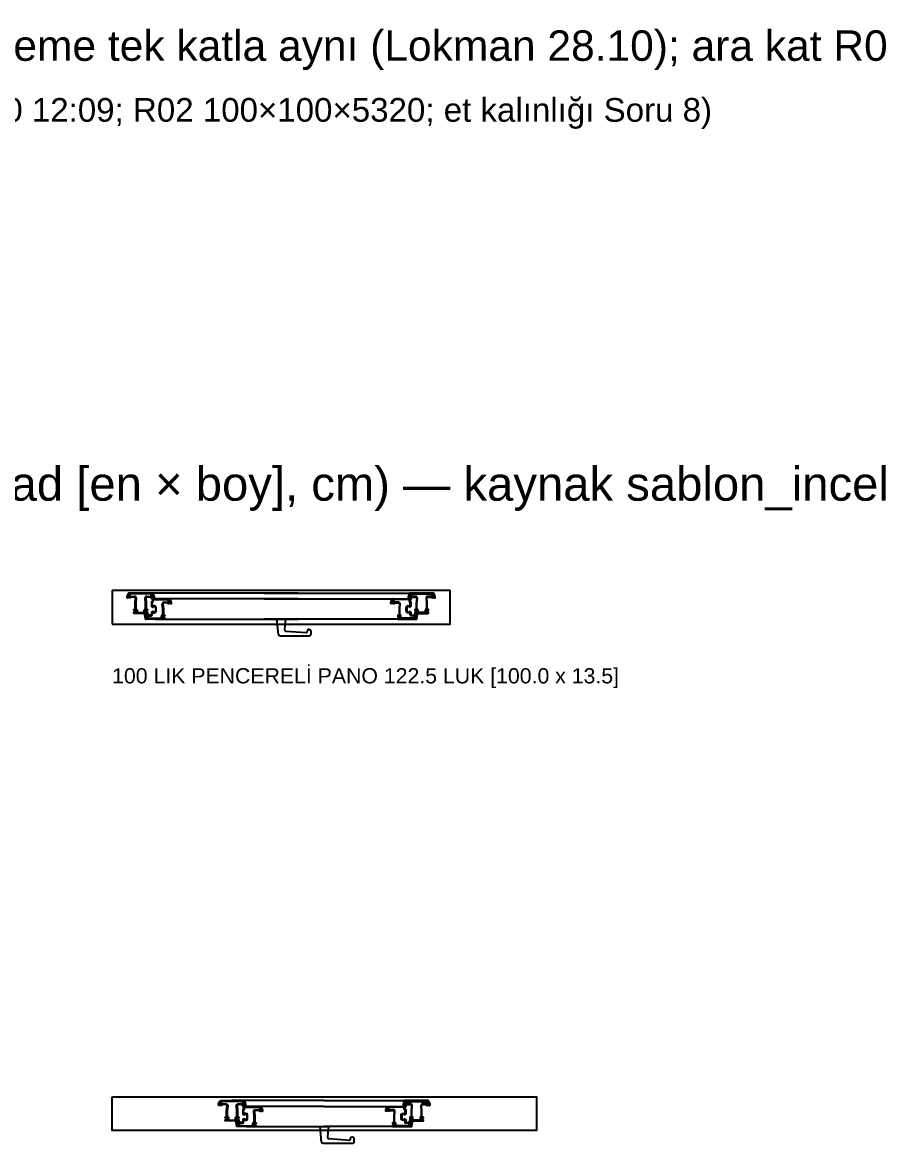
# Model space of a CAD drawing. Header units: centimetres. Extents: x -71 to 5571, y -2315 to 960.
# Drawn here: x 253.5 to 506.9, y -1250 to -918.6 of the extents above; entities that cross this region are included whole.
import ezdxf

# ---------------------------------------------------------------- set-up
doc = ezdxf.new("R2010")
doc.units = ezdxf.units.CM
for name, color, linetype in [('1', 1, 'Continuous'), ('CIFT_KAT_NOT', 1, 'Continuous'), ('KOSE_SUREKLI_100', 6, 'Continuous'), ('SABLON_KARTI', 9, 'Continuous')]:
    doc.layers.add(name, color=color, linetype=linetype)
doc.layers.add('PANO', color=7, linetype='Continuous', lineweight=50)
doc.styles.add('ARIAL_TR', font='arial.ttf')

# ---------------------------------------------------------------- blocks, each defined once
blk = doc.blocks.new('100 LIK PENCERELİ PANO 122.5 LUK')
blk.add_lwpolyline([(0, 3.5), (100, 3.5), (100, 13.5), (0, 13.5)], close=True)
at = {"layer": '1'}
for p, q in [((4.45, 11.61), (4.81, 12.57)), ((4.45, 11.35), (4.45, 11.59)), ((4.83, 11.3), (4.5, 11.3)), ((4.78, 11.77), (4.71, 11.6)), ((4.71, 11.6), (4.71, 11.5)), ((4.71, 11.5), (4.9, 11.5)), ((5.2, 11.8), (4.82, 11.8)), ((4.95, 11.4), (4.86, 11.31)), ((5.02, 12.42), (4.91, 12.12)), ((4.95, 11.45), (4.95, 11.4)), ((4.96, 12.05), (5.3, 12.05)), ((55, 12.7), (5, 12.7)), ((5, 12.7), (11.9, 12.7)), ((11.83, 12.45), (5.07, 12.45)), ((5.15, 11.4), (5.15, 11.45)), ((5.23, 11.31), (5.15, 11.4)), ((5.2, 11.5), (5.25, 11.5)), ((5.25, 11.5), (5.25, 11.75)), ((5.45, 11.3), (5.27, 11.3)), ((5.5, 11.85), (5.5, 11.35)), ((5.5, 11.5), (5.5, 11.7)), ((5.5, 11.7), (6.66, 11.7)), ((6.66, 11.5), (5.5, 11.5)), ((6.85, 9.7), (6.96, 11.18)), ((7.16, 11.16), (7.05, 9.7)), ((9.85, 9.7), (9.74, 11.16)), ((9.94, 11.18), (10.05, 9.7)), ((10.24, 11.7), (11.4, 11.7)), ((11.4, 11.5), (10.24, 11.5)), ((11.4, 11.35), (11.4, 11.85)), ((11.4, 11.7), (11.4, 11.5)), ((11.63, 11.3), (11.45, 11.3)), ((11.6, 12.05), (11.94, 12.05)), ((11.65, 11.75), (11.65, 11.5)), ((11.65, 11.5), (11.7, 11.5)), ((11.65, 10.1), (11.65, 8.75)), ((11.75, 11.4), (11.66, 11.31)), ((12.07, 11.8), (11.7, 11.8)), ((17, 11), (11.7, 11)), ((11.7, 11), (11.7, 10.75)), ((11.9, 10.75), (11.7, 10.75)), ((11.7, 10.75), (11.9, 10.75)), ((11.85, 10.15), (11.7, 10.15)), ((11.85, 8.9), (11.85, 9.95)), ((11.99, 12.12), (11.87, 12.42)), ((11.9, 10.75), (11.9, 10.2)), ((11.95, 11.4), (11.95, 11.45)), ((12.03, 11.31), (11.95, 11.4)), ((12, 11.5), (12.18, 11.5)), ((12.4, 11.3), (12.07, 11.3)), ((12.08, 12.57), (12.45, 11.6)), ((12.1, 10.2), (12.1, 10.75)), ((12.1, 10.75), (16.93, 10.75)), ((12.18, 11.6), (12.12, 11.77)), ((12.18, 11.5), (12.18, 11.6)), ((12.45, 11.6), (12.45, 11.35)), ((55, 11), (14.35, 11)), ((15.34, 10), (16.5, 10)), ((16.5, 10.15), (16.5, 9.65)), ((16.5, 10), (16.5, 9.8)), ((17.04, 10.35), (16.7, 10.35)), ((16.75, 9.8), (16.75, 10.05)), ((16.8, 10.1), (17.17, 10.1)), ((16.97, 10.72), (17.09, 10.42)), ((17.55, 9.9), (17.18, 10.87)), ((17.22, 10.07), (17.28, 9.9)), ((45, 12.7), (95, 12.7)), ((45, 11), (85.65, 11)), ((82.45, 9.9), (82.81, 10.87)), ((82.78, 10.07), (82.72, 9.9)), ((83.2, 10.1), (82.83, 10.1)), ((83.02, 10.72), (82.91, 10.42)), ((82.96, 10.35), (83.3, 10.35)), ((83, 11), (88.3, 11)), ((87.9, 10.75), (83.07, 10.75)), ((83.25, 9.8), (83.25, 10.05)), ((83.5, 10.15), (83.5, 9.65)), ((84.66, 10), (83.5, 10)), ((83.5, 10), (83.5, 9.8)), ((87.91, 12.57), (87.55, 11.6)), ((87.55, 11.6), (87.55, 11.35)), ((87.6, 11.3), (87.93, 11.3)), ((87.82, 11.6), (87.88, 11.77)), ((87.82, 11.5), (87.82, 11.6)), ((88, 11.5), (87.82, 11.5)), ((87.9, 10.2), (87.9, 10.75)), ((87.93, 11.8), (88.3, 11.8)), ((87.96, 11.31), (88.05, 11.4)), ((88.01, 12.12), (88.12, 12.42)), ((88.05, 11.4), (88.05, 11.45)), ((88.4, 12.05), (88.06, 12.05)), ((95, 12.7), (88.1, 12.7)), ((88.1, 10.75), (88.3, 10.75)), ((88.3, 10.75), (88.1, 10.75)), ((88.1, 10.75), (88.1, 10.2)), ((88.15, 10.15), (88.3, 10.15)), ((88.15, 8.9), (88.15, 9.95)), ((88.17, 12.45), (94.93, 12.45)), ((88.25, 11.4), (88.34, 11.31)), ((88.35, 11.5), (88.3, 11.5)), ((88.3, 11), (88.3, 10.75)), ((88.35, 11.75), (88.35, 11.5)), ((88.35, 10.1), (88.35, 8.75)), ((88.37, 11.3), (88.55, 11.3)), ((88.6, 11.35), (88.6, 11.85)), ((89.76, 11.7), (88.6, 11.7)), ((88.6, 11.7), (88.6, 11.5)), ((88.6, 11.5), (89.76, 11.5)), ((90.06, 11.18), (89.95, 9.7)), ((90.15, 9.7), (90.26, 11.16)), ((92.84, 11.16), (92.95, 9.7)), ((93.15, 9.7), (93.04, 11.18)), ((94.5, 11.7), (93.34, 11.7)), ((93.34, 11.5), (94.5, 11.5)), ((94.5, 11.85), (94.5, 11.35)), ((94.5, 11.5), (94.5, 11.7)), ((94.55, 11.3), (94.73, 11.3)), ((95.04, 12.05), (94.7, 12.05)), ((94.75, 11.5), (94.75, 11.75)), ((94.8, 11.5), (94.75, 11.5)), ((94.76, 11.31), (94.85, 11.4)), ((94.8, 11.8), (95.17, 11.8)), ((94.85, 11.4), (94.85, 11.45)), ((94.98, 12.42), (95.09, 12.12)), ((95.05, 11.45), (95.05, 11.4)), ((95.05, 11.4), (95.14, 11.31)), ((95.28, 11.5), (95.1, 11.5)), ((95.17, 11.3), (95.5, 11.3)), ((95.55, 11.61), (95.19, 12.57)), ((95.22, 11.77), (95.28, 11.6)), ((95.28, 11.6), (95.28, 11.5)), ((95.55, 11.35), (95.55, 11.59)), ((6.45, 7.64), (6.45, 7.8)), ((6.45, 6.75), (6.45, 7.04)), ((6.75, 7.55), (6.49, 7.59)), ((10.4, 6.7), (6.5, 6.7)), ((6.51, 7.09), (6.66, 7.06)), ((6.55, 7.79), (6.74, 7.75)), ((6.7, 7.01), (6.7, 7)), ((6.9, 7.55), (6.75, 7.55)), ((6.75, 6.95), (7.15, 6.95)), ((6.78, 7.77), (6.83, 7.82)), ((6.85, 7.85), (6.85, 9.7)), ((6.95, 7.63), (6.95, 7.6)), ((7.03, 7.74), (6.96, 7.66)), ((7.05, 9.7), (7.05, 7.9)), ((7.05, 7.9), (7.2, 7.9)), ((7.15, 7.75), (7.07, 7.75)), ((7.2, 7), (7.2, 7.7)), ((7.4, 7.7), (7.4, 7)), ((7.45, 6.95), (9.45, 6.95)), ((9.5, 7), (9.5, 7.7)), ((9.7, 7.9), (9.85, 7.9)), ((9.7, 7.7), (9.7, 7)), ((9.83, 7.75), (9.75, 7.75)), ((9.75, 6.95), (10.15, 6.95)), ((9.85, 7.9), (9.85, 9.7)), ((9.93, 7.66), (9.86, 7.74)), ((9.95, 7.6), (9.95, 7.63)), ((10.14, 7.55), (10, 7.55)), ((10.05, 9.7), (10.05, 7.85)), ((10.06, 7.82), (10.11, 7.77)), ((10.41, 7.59), (10.15, 7.55)), ((10.16, 7.75), (10.35, 7.79)), ((10.2, 7), (10.2, 7.01)), ((10.24, 7.06), (10.39, 7.09)), ((10.45, 7.8), (10.45, 7.64)), ((10.45, 7.04), (10.45, 6.75)), ((11.65, 7.05), (11.65, 6.25)), ((11.7, 8.7), (11.85, 8.7)), ((11.85, 7.1), (11.7, 7.1)), ((12.63, 8.9), (11.85, 8.9)), ((11.85, 6.25), (11.85, 6.9)), ((11.85, 6.9), (12.63, 6.9)), ((11.9, 8.65), (11.9, 8.55)), ((11.9, 7.25), (11.9, 7.15)), ((11.95, 8.5), (12.05, 8.5)), ((12.05, 7.3), (11.95, 7.3)), ((12.1, 8.55), (12.1, 8.65)), ((12.1, 7.15), (12.1, 7.25)), ((12.15, 8.7), (12.63, 8.7)), ((12.63, 7.1), (12.15, 7.1)), ((12.66, 8.69), (12.83, 8.51)), ((12.83, 7.29), (12.66, 7.11)), ((12.97, 8.66), (12.8, 8.83)), ((12.8, 6.97), (12.97, 7.14)), ((12.85, 8.48), (12.85, 7.32)), ((13.05, 7.32), (13.05, 8.48)), ((14.95, 8), (14.84, 9.46)), ((14.95, 6.2), (14.95, 8)), ((15.04, 9.48), (15.15, 8)), ((15.15, 8), (15.15, 6.15)), ((16.5, 9.8), (15.34, 9.8)), ((16.55, 9.6), (16.73, 9.6)), ((16.8, 9.8), (16.75, 9.8)), ((16.76, 9.61), (16.85, 9.7)), ((17.05, 9.75), (17.05, 9.7)), ((17.05, 9.7), (17.13, 9.61)), ((17.28, 9.8), (17.1, 9.8)), ((17.17, 9.6), (17.5, 9.6)), ((17.28, 9.9), (17.28, 9.8)), ((17.55, 9.65), (17.55, 9.9)), ((82.45, 9.65), (82.45, 9.9)), ((82.83, 9.6), (82.5, 9.6)), ((82.72, 9.9), (82.72, 9.8)), ((82.72, 9.8), (82.9, 9.8)), ((82.95, 9.7), (82.86, 9.61)), ((82.95, 9.75), (82.95, 9.7)), ((83.24, 9.61), (83.15, 9.7)), ((83.2, 9.8), (83.25, 9.8)), ((83.45, 9.6), (83.27, 9.6)), ((83.5, 9.8), (84.66, 9.8)), ((84.96, 9.48), (84.85, 8)), ((84.85, 8), (84.85, 6.15)), ((85.05, 8), (85.16, 9.46)), ((85.05, 6.2), (85.05, 8)), ((86.95, 7.32), (86.95, 8.48)), ((87.02, 8.66), (87.19, 8.83)), ((87.19, 6.97), (87.02, 7.14)), ((87.15, 8.48), (87.15, 7.32)), ((87.34, 8.69), (87.16, 8.51)), ((87.16, 7.29), (87.34, 7.11)), ((87.37, 8.9), (88.15, 8.9)), ((87.85, 8.7), (87.37, 8.7)), ((87.37, 7.1), (87.85, 7.1)), ((88.15, 6.9), (87.37, 6.9)), ((87.9, 8.55), (87.9, 8.65)), ((87.9, 7.15), (87.9, 7.25)), ((88.05, 8.5), (87.95, 8.5)), ((87.95, 7.3), (88.05, 7.3)), ((88.1, 8.65), (88.1, 8.55)), ((88.1, 7.25), (88.1, 7.15)), ((88.3, 8.7), (88.15, 8.7)), ((88.15, 7.1), (88.3, 7.1)), ((88.15, 6.25), (88.15, 6.9)), ((88.35, 7.05), (88.35, 6.25)), ((89.55, 7.8), (89.55, 7.64)), ((89.55, 7.04), (89.55, 6.75)), ((89.59, 7.59), (89.84, 7.55)), ((89.6, 6.7), (93.5, 6.7)), ((89.76, 7.06), (89.61, 7.09)), ((89.84, 7.75), (89.65, 7.79)), ((89.8, 7), (89.8, 7.01)), ((89.85, 7.55), (90, 7.55)), ((90.25, 6.95), (89.85, 6.95)), ((89.93, 7.82), (89.88, 7.77)), ((89.95, 9.7), (89.95, 7.85)), ((90.05, 7.6), (90.05, 7.63)), ((90.06, 7.66), (90.13, 7.74)), ((90.15, 7.9), (90.15, 9.7)), ((90.3, 7.9), (90.15, 7.9)), ((90.17, 7.75), (90.25, 7.75)), ((90.3, 7.7), (90.3, 7)), ((90.5, 7), (90.5, 7.7)), ((92.55, 6.95), (90.55, 6.95)), ((92.6, 7.7), (92.6, 7)), ((92.95, 7.9), (92.8, 7.9)), ((92.8, 7), (92.8, 7.7)), ((92.85, 7.75), (92.93, 7.75)), ((93.25, 6.95), (92.85, 6.95)), ((92.95, 9.7), (92.95, 7.9)), ((92.97, 7.74), (93.04, 7.66)), ((93.05, 7.63), (93.05, 7.6)), ((93.1, 7.55), (93.25, 7.55)), ((93.15, 7.85), (93.15, 9.7)), ((93.22, 7.77), (93.17, 7.82)), ((93.25, 7.55), (93.51, 7.59)), ((93.45, 7.79), (93.26, 7.75)), ((93.3, 7.01), (93.3, 7)), ((93.49, 7.09), (93.34, 7.06)), ((93.55, 7.64), (93.55, 7.8)), ((93.55, 6.75), (93.55, 7.04)), ((9.88, 5.04), (9.65, 6.34)), ((9.7, 6.4), (9.74, 6.4)), ((9.74, 6.4), (10.06, 6.4)), ((15.5, 5), (9.93, 5)), ((10.13, 6.2), (9.95, 6.2)), ((9.95, 6.2), (9.95, 6.1)), ((9.95, 6.1), (9.97, 5.94)), ((10.02, 5.9), (10.43, 5.9)), ((10.04, 5.59), (10.09, 5.29)), ((10.09, 6.39), (10.18, 6.3)), ((10.53, 5.65), (10.09, 5.65)), ((10.14, 5.25), (14.55, 5.25)), ((10.18, 6.3), (10.18, 6.25)), ((10.38, 6.3), (10.46, 6.39)), ((10.48, 6.2), (10.43, 6.2)), ((10.48, 5.95), (10.48, 6.2)), ((10.5, 6.4), (10.68, 6.4)), ((10.73, 6.35), (10.73, 5.85)), ((11.6, 6.2), (10.73, 6.2)), ((10.73, 6.2), (10.73, 6)), ((10.73, 6), (11.6, 6)), ((12.72, 5), (55, 5)), ((14.6, 5.3), (14.6, 6)), ((14.8, 6.2), (14.95, 6.2)), ((14.8, 6), (14.8, 5.3)), ((14.93, 6.05), (14.85, 6.05)), ((14.85, 5.25), (15.25, 5.25)), ((15.03, 5.96), (14.96, 6.04)), ((15.05, 5.9), (15.05, 5.93)), ((15.24, 5.85), (15.1, 5.85)), ((15.16, 6.12), (15.21, 6.07)), ((15.51, 5.89), (15.25, 5.85)), ((15.26, 6.05), (15.45, 6.09)), ((15.3, 5.3), (15.3, 5.31)), ((15.34, 5.36), (15.49, 5.39)), ((15.55, 6.1), (15.55, 5.94)), ((15.55, 5.34), (15.55, 5.05)), ((87.28, 5), (45, 5)), ((49.2, 0.45), (48.75, 5)), ((51.25, 5), (50.93, 2.01)), ((84.45, 6.1), (84.45, 5.94)), ((84.45, 5.34), (84.45, 5.05)), ((84.49, 5.89), (84.74, 5.85)), ((84.5, 5), (90.06, 5)), ((84.66, 5.36), (84.51, 5.39)), ((84.74, 6.05), (84.55, 6.09)), ((84.7, 5.3), (84.7, 5.31)), ((84.75, 5.85), (84.9, 5.85)), ((85.15, 5.25), (84.75, 5.25)), ((84.83, 6.12), (84.78, 6.07)), ((84.95, 5.9), (84.95, 5.93)), ((84.96, 5.96), (85.03, 6.04)), ((85.2, 6.2), (85.05, 6.2)), ((85.07, 6.05), (85.15, 6.05)), ((85.2, 6), (85.2, 5.3)), ((85.4, 5.3), (85.4, 6)), ((89.86, 5.25), (85.45, 5.25)), ((88.4, 6.2), (89.27, 6.2)), ((89.27, 6), (88.4, 6)), ((89.27, 6.35), (89.27, 5.85)), ((89.27, 6.2), (89.27, 6)), ((89.5, 6.4), (89.32, 6.4)), ((89.47, 5.65), (89.91, 5.65)), ((89.52, 5.95), (89.52, 6.2)), ((89.52, 6.2), (89.57, 6.2)), ((89.62, 6.3), (89.53, 6.39)), ((89.97, 5.9), (89.57, 5.9)), ((89.9, 6.39), (89.82, 6.3)), ((89.82, 6.3), (89.82, 6.25)), ((89.87, 6.2), (90.05, 6.2)), ((89.96, 5.59), (89.9, 5.29)), ((90.26, 6.4), (89.94, 6.4)), ((90.05, 6.1), (90.02, 5.94)), ((90.05, 6.2), (90.05, 6.1)), ((90.11, 5.04), (90.35, 6.34)), ((90.3, 6.4), (90.26, 6.4)), ((58.25, 0), (49.7, 0)), ((51.39, 1.46), (57.43, 1.02)), ((57.75, 1.32), (57.75, 1.5)), ((58.75, 1.5), (58.75, 0.5))]:
    blk.add_line(p, q, dxfattribs=at)
at = {"layer": '1', "ltscale": 100}
blk.add_line((48.75, 5), (51.25, 5), dxfattribs=at)
at = {"layer": '1'}
for centre, radius, start, end in [((4.5, 11.59), 0.05, 159.4202, 180), ((4.5, 11.35), 0.05, 180, 270), ((4.82, 11.75), 0.05, 90, 159.4202), ((5, 12.5), 0.2, 90, 159.4202), ((4.83, 11.35), 0.05, 270, 315), ((4.9, 11.45), 0.05, 360, 90), ((4.96, 12.1), 0.05, 159.4202, 270), ((5.07, 12.4), 0.05, 90, 159.4202), ((5.2, 11.45), 0.05, 90, 180), ((5.2, 11.75), 0.05, 0, 90), ((5.27, 11.35), 0.05, 225, 270), ((5.3, 11.85), 0.2, 0, 90), ((5.45, 11.35), 0.05, 270, 360), ((6.66, 11.2), 0.5, 355.7108, 90), ((6.66, 11.2), 0.3, 355.7108, 90), ((10.24, 11.2), 0.5, 89.9781, 184.311), ((10.24, 11.2), 0.3, 90, 184.2892), ((11.6, 11.85), 0.2, 90, 180), ((11.45, 11.35), 0.05, 180, 270), ((11.63, 11.35), 0.05, 270, 315), ((11.7, 11.75), 0.05, 90, 180), ((11.7, 10.1), 0.05, 90, 180), ((11.7, 11.44), 0.0625, 323.1301, 90), ((11.83, 12.4), 0.05, 20.5798, 90), ((11.85, 10.2), 0.05, 270, 0), ((11.85, 10.2), 0.25, 270, 360), ((11.9, 12.5), 0.2, 20.5798, 90), ((11.94, 12.1), 0.05, 270, 20.5798), ((12, 11.45), 0.05, 90, 180), ((12.07, 11.35), 0.05, 225, 270), ((12.07, 11.75), 0.05, 20.5798, 90), ((12.4, 11.35), 0.05, 270, 360), ((15.34, 9.5), 0.5, 89.9781, 184.311), ((16.7, 10.15), 0.2, 90, 180), ((16.8, 10.05), 0.05, 90, 180), ((16.93, 10.7), 0.05, 20.5798, 90), ((17, 10.8), 0.2, 20.5798, 90), ((17.04, 10.4), 0.05, 270, 20.5798), ((17.17, 10.05), 0.05, 20.5798, 90), ((82.83, 10.05), 0.05, 90, 159.4202), ((83, 10.8), 0.2, 90, 159.4202), ((82.96, 10.4), 0.05, 159.4202, 270), ((83.07, 10.7), 0.05, 90, 159.4202), ((83.2, 10.05), 0.05, 0, 90), ((83.3, 10.15), 0.2, 360, 90), ((84.66, 9.5), 0.5, 355.689, 90.0219), ((87.6, 11.35), 0.05, 180, 270), ((87.93, 11.75), 0.05, 90, 159.4202), ((88.15, 10.2), 0.25, 180, 270), ((88.1, 12.5), 0.2, 90, 159.4202), ((87.93, 11.35), 0.05, 270, 315), ((88, 11.45), 0.05, 360, 90), ((88.06, 12.1), 0.05, 159.4202, 270), ((88.15, 10.2), 0.05, 180, 270), ((88.17, 12.4), 0.05, 90, 159.4202), ((88.3, 11.44), 0.0625, 90, 216.8699), ((88.3, 11.75), 0.05, 0, 90), ((88.3, 10.1), 0.05, 360, 90), ((88.37, 11.35), 0.05, 225, 270), ((88.4, 11.85), 0.2, 0, 90), ((88.55, 11.35), 0.05, 270, 360), ((89.76, 11.2), 0.5, 355.689, 90.0219), ((89.76, 11.2), 0.3, 355.7108, 90), ((93.34, 11.2), 0.5, 90, 184.2892), ((93.34, 11.2), 0.3, 90, 184.2892), ((94.7, 11.85), 0.2, 90, 180), ((94.55, 11.35), 0.05, 180, 270), ((94.73, 11.35), 0.05, 270, 315), ((94.8, 11.75), 0.05, 90, 180), ((94.8, 11.45), 0.05, 360, 90), ((94.93, 12.4), 0.05, 20.5798, 90), ((95, 12.5), 0.2, 20.5798, 90), ((95.04, 12.1), 0.05, 270, 20.5798), ((95.1, 11.45), 0.05, 90, 180), ((95.17, 11.35), 0.05, 225, 270), ((95.17, 11.75), 0.05, 20.5798, 90), ((95.5, 11.35), 0.05, 270, 0), ((95.5, 11.59), 0.05, 360, 20.5798), ((6.5, 7.8), 0.05, 344.1819, 180), ((6.5, 7.64), 0.05, 180, 260.5062), ((6.5, 7.04), 0.05, 78.6452, 180), ((6.5, 6.75), 0.05, 180, 270), ((6.65, 7.01), 0.05, 360, 78.6452), ((6.75, 7), 0.05, 180, 270), ((6.75, 7.8), 0.05, 260.5062, 315), ((6.8, 7.85), 0.05, 315, 360), ((6.9, 7.6), 0.05, 270, 0), ((7, 7.63), 0.05, 135, 180), ((7.07, 7.7), 0.05, 90, 135), ((7.15, 7.7), 0.05, 360, 90), ((7.15, 7), 0.05, 270, 0), ((7.2, 7.7), 0.2, 360, 90), ((7.45, 7), 0.05, 180, 270), ((9.45, 7), 0.05, 270, 360), ((9.7, 7.7), 0.2, 90, 180), ((9.75, 7.7), 0.05, 90, 180), ((9.75, 7), 0.05, 180, 270), ((9.83, 7.7), 0.05, 45, 90), ((9.9, 7.63), 0.05, 0, 45), ((10, 7.6), 0.05, 180, 270), ((10.1, 7.85), 0.05, 180, 225), ((10.15, 7.8), 0.05, 225, 279.4938), ((10.14, 7.6), 0.05, 270, 279.4938), ((10.15, 7), 0.05, 270, 360), ((10.25, 7.01), 0.05, 101.3548, 180), ((10.4, 7.8), 0.05, 0, 195.8181), ((10.4, 7.04), 0.05, 0, 101.3548), ((10.4, 6.75), 0.05, 270, 360), ((10.4, 7.64), 0.05, 279.4938, 0), ((11.7, 8.75), 0.05, 180, 270), ((11.7, 7.05), 0.05, 90, 180), ((11.85, 8.65), 0.05, 360, 90), ((11.85, 7.15), 0.05, 270, 0), ((11.95, 8.55), 0.05, 180, 270), ((11.95, 7.25), 0.05, 90, 180), ((12.05, 8.55), 0.05, 270, 360), ((12.05, 7.25), 0.05, 0, 90), ((12.15, 8.65), 0.05, 90, 180), ((12.15, 7.15), 0.05, 180, 270), ((12.63, 8.65), 0.25, 45, 90), ((12.63, 8.65), 0.05, 45, 90), ((12.63, 7.15), 0.05, 270, 315), ((12.63, 7.15), 0.25, 270, 315), ((12.8, 8.48), 0.05, 360, 45), ((12.8, 7.32), 0.05, 315, 0), ((12.8, 8.48), 0.25, 360, 45), ((12.8, 7.32), 0.25, 315, 360), ((15.34, 9.5), 0.3, 90, 184.2892), ((16.55, 9.65), 0.05, 180, 270), ((16.73, 9.65), 0.05, 270, 315), ((16.8, 9.74), 0.0625, 323.1301, 90), ((17.1, 9.75), 0.05, 90, 180), ((17.17, 9.65), 0.05, 225, 270), ((17.5, 9.65), 0.05, 270, 0), ((82.5, 9.65), 0.05, 180, 270), ((82.83, 9.65), 0.05, 270, 315), ((82.9, 9.75), 0.05, 0, 90), ((83.2, 9.74), 0.0625, 90, 216.8699), ((83.27, 9.65), 0.05, 225, 270), ((83.45, 9.65), 0.05, 270, 360), ((84.66, 9.5), 0.3, 355.7108, 90), ((87.2, 8.48), 0.25, 135, 180), ((87.2, 7.32), 0.25, 180, 225), ((87.2, 8.48), 0.05, 135, 180), ((87.2, 7.32), 0.05, 180, 225), ((87.37, 8.65), 0.25, 90, 135), ((87.37, 7.15), 0.25, 225, 270), ((87.37, 8.65), 0.05, 90, 135), ((87.37, 7.15), 0.05, 225, 270), ((87.85, 8.65), 0.05, 360, 90), ((87.85, 7.15), 0.05, 270, 0), ((87.95, 8.55), 0.05, 180, 270), ((87.95, 7.25), 0.05, 90, 180), ((88.05, 8.55), 0.05, 270, 0), ((88.05, 7.25), 0.05, 360, 90), ((88.15, 8.65), 0.05, 90, 180), ((88.15, 7.15), 0.05, 180, 270), ((88.3, 8.75), 0.05, 270, 0), ((88.3, 7.05), 0.05, 360, 90), ((89.6, 7.8), 0.05, 344.1819, 180), ((89.6, 7.64), 0.05, 180, 260.5062), ((89.6, 7.04), 0.05, 78.6452, 180), ((89.6, 6.75), 0.05, 180, 270), ((89.75, 7.01), 0.05, 0, 78.6452), ((89.85, 7), 0.05, 180, 270), ((89.85, 7.8), 0.05, 260.5062, 315), ((89.85, 7.6), 0.05, 260.5062, 270), ((89.9, 7.85), 0.05, 315, 360), ((90, 7.6), 0.05, 270, 0), ((90.1, 7.63), 0.05, 135, 180), ((90.17, 7.7), 0.05, 90, 135), ((90.25, 7.7), 0.05, 360, 90), ((90.25, 7), 0.05, 270, 0), ((90.3, 7.7), 0.2, 0, 90), ((90.55, 7), 0.05, 180, 270), ((92.55, 7), 0.05, 270, 360), ((92.8, 7.7), 0.2, 90, 180), ((92.85, 7.7), 0.05, 90, 180), ((92.85, 7), 0.05, 180, 270), ((92.93, 7.7), 0.05, 45, 90), ((93, 7.63), 0.05, 0, 45), ((93.1, 7.6), 0.05, 180, 270), ((93.2, 7.85), 0.05, 180, 225), ((93.25, 7.8), 0.05, 225, 279.4938), ((93.25, 7), 0.05, 270, 0), ((93.35, 7.01), 0.05, 101.3548, 180), ((93.5, 7.8), 0.05, 0, 195.8181), ((93.5, 7.04), 0.05, 360, 101.3548), ((93.5, 6.75), 0.05, 270, 360), ((93.5, 7.64), 0.05, 279.4938, 360), ((9.7, 6.35), 0.05, 90, 190.3048), ((9.93, 5.05), 0.05, 190.3048, 270), ((10.02, 5.95), 0.05, 190.3048, 270), ((10.09, 5.6), 0.05, 90, 190.3048), ((10.06, 6.35), 0.05, 45, 90), ((10.14, 5.3), 0.05, 190.3048, 270), ((10.13, 6.25), 0.05, 270, 360), ((10.43, 6.26), 0.0625, 143.1301, 270), ((10.43, 5.95), 0.05, 270, 360), ((10.5, 6.35), 0.05, 90, 135), ((10.53, 5.85), 0.2, 270, 0), ((10.68, 6.35), 0.05, 360, 90), ((11.6, 6.25), 0.05, 270, 0), ((11.6, 6.25), 0.25, 270, 0), ((14.55, 5.3), 0.05, 270, 360), ((14.8, 6), 0.2, 90, 180), ((14.85, 6), 0.05, 90, 180), ((14.85, 5.3), 0.05, 180, 270), ((14.93, 6), 0.05, 45, 90), ((15, 5.93), 0.05, 360, 45), ((15.1, 5.9), 0.05, 180, 270), ((15.2, 6.15), 0.05, 180, 225), ((15.25, 6.1), 0.05, 225, 279.4938), ((15.24, 5.9), 0.05, 270, 279.4938), ((15.25, 5.3), 0.05, 270, 0), ((15.35, 5.31), 0.05, 101.3548, 180), ((15.5, 6.1), 0.05, 0, 195.8181), ((15.5, 5.34), 0.05, 360, 101.3548), ((15.5, 5.05), 0.05, 270, 0), ((15.5, 5.94), 0.05, 279.4938, 0), ((84.5, 6.1), 0.05, 344.1819, 180), ((84.5, 5.94), 0.05, 180, 260.5062), ((84.5, 5.34), 0.05, 78.6452, 180), ((84.5, 5.05), 0.05, 180, 270), ((84.65, 5.31), 0.05, 0, 78.6452), ((84.75, 5.3), 0.05, 180, 270), ((84.75, 6.1), 0.05, 260.5062, 315), ((84.75, 5.9), 0.05, 260.5062, 270), ((84.8, 6.15), 0.05, 315, 360), ((84.9, 5.9), 0.05, 270, 360), ((85, 5.93), 0.05, 135, 180), ((85.07, 6), 0.05, 90, 135), ((85.15, 6), 0.05, 0, 90), ((85.15, 5.3), 0.05, 270, 360), ((85.2, 6), 0.2, 360, 90), ((85.45, 5.3), 0.05, 180, 270), ((88.4, 6.25), 0.25, 180, 270), ((88.4, 6.25), 0.05, 180, 270), ((89.32, 6.35), 0.05, 90, 180), ((89.47, 5.85), 0.2, 180, 270), ((89.5, 6.35), 0.05, 45, 90), ((89.57, 5.95), 0.05, 180, 270), ((89.57, 6.26), 0.0625, 270, 36.8699), ((89.87, 6.25), 0.05, 180, 270), ((89.86, 5.3), 0.05, 270, 349.6952), ((89.94, 6.35), 0.05, 90, 135), ((89.91, 5.6), 0.05, 349.6952, 90), ((89.97, 5.95), 0.05, 270, 349.6952), ((90.06, 5.05), 0.05, 270, 349.6952), ((90.3, 6.35), 0.05, 349.6952, 90), ((49.7, 0.5), 0.5, 185.7106, 270), ((51.43, 1.96), 0.5, 173.8845, 265.8404), ((57.45, 1.32), 0.3, 265.8404, 360), ((58.25, 1.5), 0.5, 0, 180), ((58.25, 0.5), 0.5, 270, 360)]:
    blk.add_arc(centre, radius, start, end, dxfattribs=at)
blk = doc.blocks.new("100'LÜK 125'LİK (60x40) VASİSTASLI PANO (ŞABLON)")
at = {"color": 1, "lineweight": 25}
for p, q in [((62.75, 12.7), (35.47, 12.7)), ((62.75, 11), (41.37, 11)), ((62.75, 12.7), (90.03, 12.7)), ((62.75, 11), (84.13, 11)), ((39.74, 5), (62.75, 5)), ((85.76, 5), (62.75, 5))]:
    blk.add_line(p, q, dxfattribs=at)
for points in [[(31.97, 11.45), (31.97, 11.4), (31.89, 11.31, -0.198912), (31.85, 11.3), (31.52, 11.3, -0.414214), (31.47, 11.35), (31.47, 11.59, -0.090038), (31.48, 11.61), (31.84, 12.57, -0.31252), (32.03, 12.7), (38.92, 12.7, -0.31252), (39.11, 12.57), (39.47, 11.6), (39.47, 11.35, -0.414214), (39.42, 11.3), (39.09, 11.3, -0.198912), (39.06, 11.31), (38.97, 11.4), (38.97, 11.45, -0.414214), (39.02, 11.5), (39.21, 11.5), (39.21, 11.6), (39.14, 11.77, 0.31252), (39.1, 11.8), (38.72, 11.8, 0.414214), (38.67, 11.75), (38.67, 11.5), (38.72, 11.5, -0.618034), (38.77, 11.4), (38.69, 11.31, -0.198912), (38.65, 11.3), (38.47, 11.3, -0.414214), (38.42, 11.35), (38.42, 11.85, -0.414214), (38.62, 12.05), (38.97, 12.05, 0.523787), (39.01, 12.12), (38.9, 12.42, 0.31252), (38.85, 12.45), (32.1, 12.45, 0.31252), (32.05, 12.42), (31.94, 12.12, 0.523787), (31.98, 12.05), (32.32, 12.05, -0.414214), (32.52, 11.85), (32.52, 11.35, -0.414214), (32.47, 11.3), (32.29, 11.3, -0.198912), (32.26, 11.31), (32.17, 11.4), (32.17, 11.45, -0.414214), (32.22, 11.5), (32.27, 11.5), (32.27, 11.75, 0.414214), (32.22, 11.8), (31.85, 11.8, 0.31252), (31.8, 11.77), (31.74, 11.6), (31.74, 11.5), (31.92, 11.5, -0.414214)], [(32.52, 11.5), (32.52, 11.7), (33.69, 11.7, -0.436313), (34.18, 11.16), (34.07, 9.7), (34.07, 7.9), (34.22, 7.9, -0.414214), (34.42, 7.7), (34.42, 7, 0.414214), (34.47, 6.95), (36.48, 6.95, 0.414214), (36.53, 7), (36.53, 7.7, -0.414214), (36.73, 7.9), (36.87, 7.9), (36.87, 9.7), (36.76, 11.16, -0.436541), (37.26, 11.7), (38.42, 11.7), (38.42, 11.5), (37.26, 11.5, 0.436313), (36.96, 11.18), (37.07, 9.7), (37.07, 7.85, 0.198912), (37.09, 7.82), (37.14, 7.77, 0.242359), (37.18, 7.75), (37.38, 7.79, -1.148526), (37.47, 7.8), (37.47, 7.64, -0.366473), (37.43, 7.59), (37.18, 7.55, -0.041448), (37.17, 7.55), (37.03, 7.55, -0.414214), (36.98, 7.6), (36.98, 7.63, 0.198912), (36.96, 7.66), (36.89, 7.74, 0.198912), (36.85, 7.75), (36.78, 7.75, 0.414214), (36.73, 7.7), (36.73, 7, 0.414214), (36.78, 6.95), (37.18, 6.95, 0.414214), (37.23, 7), (37.23, 7.01, -0.35729), (37.27, 7.06), (37.41, 7.09, -0.473525), (37.47, 7.04), (37.47, 6.75, -0.414214), (37.42, 6.7), (33.52, 6.7, -0.414214), (33.47, 6.75), (33.47, 7.04, -0.473525), (33.53, 7.09), (33.68, 7.06, -0.35729), (33.72, 7.01), (33.72, 7, 0.414214), (33.77, 6.95), (34.17, 6.95, 0.414214), (34.22, 7), (34.22, 7.7, 0.414214), (34.17, 7.75), (34.09, 7.75, 0.198912), (34.06, 7.74), (33.99, 7.66, 0.198912), (33.97, 7.63), (33.97, 7.6, -0.414214), (33.92, 7.55), (33.77, 7.55), (33.52, 7.59, -0.366473), (33.47, 7.64), (33.47, 7.8, -1.148526), (33.57, 7.79), (33.76, 7.75, 0.242359), (33.81, 7.77), (33.86, 7.82, 0.198912), (33.87, 7.85), (33.87, 9.7), (33.98, 11.18, 0.436313), (33.69, 11.5)], [(93.53, 11.45), (93.53, 11.4), (93.61, 11.31, 0.198912), (93.65, 11.3), (93.98, 11.3, 0.414214), (94.03, 11.35), (94.03, 11.59, 0.090038), (94.02, 11.61), (93.66, 12.57, 0.31252), (93.47, 12.7), (86.58, 12.7, 0.31252), (86.39, 12.57), (86.03, 11.6), (86.03, 11.35, 0.414214), (86.08, 11.3), (86.41, 11.3, 0.198912), (86.44, 11.31), (86.53, 11.4), (86.53, 11.45, 0.414214), (86.48, 11.5), (86.29, 11.5), (86.29, 11.6), (86.36, 11.77, -0.31252), (86.4, 11.8), (86.78, 11.8, -0.414214), (86.83, 11.75), (86.83, 11.5), (86.78, 11.5, 0.618034), (86.73, 11.4), (86.81, 11.31, 0.198912), (86.85, 11.3), (87.03, 11.3, 0.414214), (87.08, 11.35), (87.08, 11.85, 0.414214), (86.88, 12.05), (86.53, 12.05, -0.523787), (86.49, 12.12), (86.6, 12.42, -0.31252), (86.65, 12.45), (93.4, 12.45, -0.31252), (93.45, 12.42), (93.56, 12.12, -0.523787), (93.52, 12.05), (93.18, 12.05, 0.414214), (92.98, 11.85), (92.98, 11.35, 0.414214), (93.03, 11.3), (93.21, 11.3, 0.198912), (93.24, 11.31), (93.33, 11.4), (93.33, 11.45, 0.414214), (93.28, 11.5), (93.23, 11.5), (93.23, 11.75, -0.414214), (93.28, 11.8), (93.65, 11.8, -0.31252), (93.7, 11.77), (93.76, 11.6), (93.76, 11.5), (93.58, 11.5, 0.414214)], [(92.98, 11.5), (92.98, 11.7), (91.81, 11.7, 0.436313), (91.32, 11.16), (91.43, 9.7), (91.43, 7.9), (91.28, 7.9, 0.414214), (91.08, 7.7), (91.08, 7, -0.414214), (91.03, 6.95), (89.02, 6.95, -0.414214), (88.97, 7), (88.97, 7.7, 0.414214), (88.77, 7.9), (88.63, 7.9), (88.63, 9.7), (88.74, 11.16, 0.436541), (88.24, 11.7), (87.08, 11.7), (87.08, 11.5), (88.24, 11.5, -0.436313), (88.54, 11.18), (88.43, 9.7), (88.43, 7.85, -0.198912), (88.41, 7.82), (88.36, 7.77, -0.242359), (88.32, 7.75), (88.12, 7.79, 1.148526), (88.03, 7.8), (88.03, 7.64, 0.366473), (88.07, 7.59), (88.32, 7.55, 0.041448), (88.33, 7.55), (88.47, 7.55, 0.414214), (88.52, 7.6), (88.52, 7.63, -0.198912), (88.54, 7.66), (88.61, 7.74, -0.198912), (88.65, 7.75), (88.72, 7.75, -0.414214), (88.77, 7.7), (88.77, 7, -0.414214), (88.72, 6.95), (88.32, 6.95, -0.414214), (88.27, 7), (88.27, 7.01, 0.35729), (88.23, 7.06), (88.09, 7.09, 0.473525), (88.03, 7.04), (88.03, 6.75, 0.414214), (88.08, 6.7), (91.98, 6.7, 0.414214), (92.03, 6.75), (92.03, 7.04, 0.473525), (91.97, 7.09), (91.82, 7.06, 0.35729), (91.78, 7.01), (91.78, 7, -0.414214), (91.73, 6.95), (91.33, 6.95, -0.414214), (91.28, 7), (91.28, 7.7, -0.414214), (91.33, 7.75), (91.41, 7.75, -0.198912), (91.44, 7.74), (91.51, 7.66, -0.198912), (91.53, 7.63), (91.53, 7.6, 0.414214), (91.58, 7.55), (91.73, 7.55), (91.98, 7.59, 0.366473), (92.03, 7.64), (92.03, 7.8, 1.148526), (91.93, 7.79), (91.74, 7.75, -0.242359), (91.69, 7.77), (91.64, 7.82, -0.198912), (91.63, 7.85), (91.63, 9.7), (91.52, 11.18, -0.436313), (91.81, 11.5)], [(71.5, 1.5), (71.5, 0.5, -0.414214), (71, 0), (62.45, 0, -0.385314), (61.95, 0.45), (61.5, 5), (64, 5), (63.68, 2.01, 0.424248), (64.14, 1.46), (70.18, 1.02, 0.435641), (70.5, 1.32), (70.5, 1.5, -1)]]:
    blk.add_lwpolyline(points, format="xyb", close=True, dxfattribs=at)
for points in [[(36.77, 6.4), (37.09, 6.4, -0.198912), (37.12, 6.39), (37.21, 6.3), (37.21, 6.25, -0.414214), (37.16, 6.2), (36.97, 6.2), (36.97, 6.1), (37, 5.94, 0.362465), (37.05, 5.9), (37.46, 5.9, 0.414214), (37.51, 5.95), (37.51, 6.2), (37.46, 6.2, -0.618034), (37.41, 6.3), (37.49, 6.39, -0.198912), (37.53, 6.4), (37.71, 6.4, -0.414214), (37.76, 6.35), (37.76, 5.85, -0.414214), (37.56, 5.65), (37.11, 5.65, 0.467928), (37.07, 5.59), (37.12, 5.29, 0.362465), (37.17, 5.25), (41.58, 5.25, 0.414214), (41.63, 5.3), (41.63, 6, -0.414214), (41.83, 6.2), (41.97, 6.2), (41.97, 8), (41.86, 9.46, -0.436541), (42.36, 10), (43.52, 10), (43.52, 9.8), (42.36, 9.8, 0.436313), (42.06, 9.48), (42.17, 8), (42.17, 6.15, 0.198912), (42.19, 6.12), (42.24, 6.07, 0.242359), (42.28, 6.05), (42.48, 6.09, -1.148526), (42.57, 6.1), (42.57, 5.94, -0.366473), (42.53, 5.89), (42.28, 5.85, -0.041448), (42.27, 5.85), (42.13, 5.85, -0.414214), (42.08, 5.9), (42.08, 5.93, 0.198912), (42.06, 5.96), (41.99, 6.04, 0.198912), (41.95, 6.05), (41.88, 6.05, 0.414214), (41.83, 6), (41.83, 5.3, 0.414214), (41.88, 5.25), (42.28, 5.25, 0.414214), (42.33, 5.3), (42.33, 5.31, -0.35729), (42.37, 5.36), (42.51, 5.39, -0.473525), (42.57, 5.34), (42.57, 5.05, -0.414214), (42.52, 5), (36.96, 5, -0.362465), (36.91, 5.04), (36.68, 6.34, -0.467928), (36.72, 6.4), (36.77, 6.4)], [(38.92, 10.75), (38.72, 10.75), (38.92, 10.75), (38.92, 10.2, -0.414214), (38.87, 10.15), (38.72, 10.15, 0.414214), (38.67, 10.1), (38.67, 8.75, 0.414214), (38.72, 8.7), (38.87, 8.7, -0.414214), (38.92, 8.65), (38.92, 8.55, 0.414214), (38.97, 8.5), (39.07, 8.5, 0.414214), (39.12, 8.55), (39.12, 8.65, -0.414214), (39.17, 8.7), (39.65, 8.7, -0.198912), (39.69, 8.69), (39.86, 8.51, -0.198912), (39.87, 8.48), (39.87, 7.32, -0.198912), (39.86, 7.29), (39.69, 7.11, -0.198912), (39.65, 7.1), (39.17, 7.1, -0.414214), (39.12, 7.15), (39.12, 7.25, 0.414214), (39.07, 7.3), (38.97, 7.3, 0.414214), (38.92, 7.25), (38.92, 7.15, -0.414214), (38.87, 7.1), (38.72, 7.1, 0.414214), (38.67, 7.05), (38.67, 6.25, -0.414214), (38.62, 6.2), (37.76, 6.2), (37.76, 6), (38.62, 6, 0.414214), (38.87, 6.25), (38.87, 6.9), (39.65, 6.9, 0.198912), (39.83, 6.97), (40, 7.14, 0.198912), (40.07, 7.32), (40.07, 8.48, 0.198912), (40, 8.66), (39.83, 8.83, 0.198912), (39.65, 8.9), (38.87, 8.9), (38.87, 9.95, 0.414214), (39.12, 10.2), (39.12, 10.75), (43.95, 10.75, -0.31252), (44, 10.72), (44.11, 10.42, -0.523787), (44.07, 10.35), (43.72, 10.35, 0.414214), (43.52, 10.15), (43.52, 9.65, 0.414214), (43.57, 9.6), (43.75, 9.6, 0.198912), (43.79, 9.61), (43.87, 9.7, 0.618034), (43.82, 9.8), (43.77, 9.8), (43.77, 10.05, -0.414214), (43.82, 10.1), (44.2, 10.1, -0.31252), (44.24, 10.07), (44.31, 9.9), (44.31, 9.8), (44.12, 9.8, 0.414214), (44.07, 9.75), (44.07, 9.7), (44.16, 9.61, 0.198912), (44.19, 9.6), (44.52, 9.6, 0.414214), (44.57, 9.65), (44.57, 9.9), (44.21, 10.87, 0.31252), (44.02, 11), (38.72, 11), (38.72, 10.75)], [(86.58, 10.75), (86.78, 10.75), (86.58, 10.75), (86.58, 10.2, 0.414214), (86.63, 10.15), (86.78, 10.15, -0.414214), (86.83, 10.1), (86.83, 8.75, -0.414214), (86.78, 8.7), (86.63, 8.7, 0.414214), (86.58, 8.65), (86.58, 8.55, -0.414214), (86.53, 8.5), (86.43, 8.5, -0.414214), (86.38, 8.55), (86.38, 8.65, 0.414214), (86.33, 8.7), (85.85, 8.7, 0.198912), (85.81, 8.69), (85.64, 8.51, 0.198912), (85.63, 8.48), (85.63, 7.32, 0.198912), (85.64, 7.29), (85.81, 7.11, 0.198912), (85.85, 7.1), (86.33, 7.1, 0.414214), (86.38, 7.15), (86.38, 7.25, -0.414214), (86.43, 7.3), (86.53, 7.3, -0.414214), (86.58, 7.25), (86.58, 7.15, 0.414214), (86.63, 7.1), (86.78, 7.1, -0.414214), (86.83, 7.05), (86.83, 6.25, 0.414214), (86.88, 6.2), (87.74, 6.2), (87.74, 6), (86.88, 6, -0.414214), (86.63, 6.25), (86.63, 6.9), (85.85, 6.9, -0.198912), (85.67, 6.97), (85.5, 7.14, -0.198912), (85.43, 7.32), (85.43, 8.48, -0.198912), (85.5, 8.66), (85.67, 8.83, -0.198912), (85.85, 8.9), (86.63, 8.9), (86.63, 9.95, -0.414214), (86.38, 10.2), (86.38, 10.75), (81.55, 10.75, 0.31252), (81.5, 10.72), (81.39, 10.42, 0.523787), (81.43, 10.35), (81.78, 10.35, -0.414214), (81.98, 10.15), (81.98, 9.65, -0.414214), (81.93, 9.6), (81.75, 9.6, -0.198912), (81.71, 9.61), (81.63, 9.7, -0.618034), (81.68, 9.8), (81.73, 9.8), (81.73, 10.05, 0.414214), (81.68, 10.1), (81.3, 10.1, 0.31252), (81.26, 10.07), (81.19, 9.9), (81.19, 9.8), (81.38, 9.8, -0.414214), (81.43, 9.75), (81.43, 9.7), (81.34, 9.61, -0.198912), (81.31, 9.6), (80.98, 9.6, -0.414214), (80.93, 9.65), (80.93, 9.9), (81.29, 10.87, -0.31252), (81.48, 11), (86.78, 11), (86.78, 10.75)], [(88.73, 6.4), (88.41, 6.4, 0.198912), (88.38, 6.39), (88.29, 6.3), (88.29, 6.25, 0.414214), (88.34, 6.2), (88.53, 6.2), (88.53, 6.1), (88.5, 5.94, -0.362465), (88.45, 5.9), (88.04, 5.9, -0.414214), (87.99, 5.95), (87.99, 6.2), (88.04, 6.2, 0.618034), (88.09, 6.3), (88.01, 6.39, 0.198912), (87.97, 6.4), (87.79, 6.4, 0.414214), (87.74, 6.35), (87.74, 5.85, 0.414214), (87.94, 5.65), (88.39, 5.65, -0.467928), (88.43, 5.59), (88.38, 5.29, -0.362465), (88.33, 5.25), (83.92, 5.25, -0.414214), (83.87, 5.3), (83.87, 6, 0.414214), (83.67, 6.2), (83.53, 6.2), (83.53, 8), (83.64, 9.46, 0.436541), (83.14, 10), (81.98, 10), (81.98, 9.8), (83.14, 9.8, -0.436313), (83.44, 9.48), (83.33, 8), (83.33, 6.15, -0.198912), (83.31, 6.12), (83.26, 6.07, -0.242359), (83.22, 6.05), (83.02, 6.09, 1.148526), (82.93, 6.1), (82.93, 5.94, 0.366473), (82.97, 5.89), (83.22, 5.85, 0.041448), (83.23, 5.85), (83.37, 5.85, 0.414214), (83.42, 5.9), (83.42, 5.93, -0.198912), (83.44, 5.96), (83.51, 6.04, -0.198912), (83.55, 6.05), (83.62, 6.05, -0.414214), (83.67, 6), (83.67, 5.3, -0.414214), (83.62, 5.25), (83.22, 5.25, -0.414214), (83.17, 5.3), (83.17, 5.31, 0.35729), (83.13, 5.36), (82.99, 5.39, 0.473525), (82.93, 5.34), (82.93, 5.05, 0.414214), (82.98, 5), (88.54, 5, 0.362465), (88.59, 5.04), (88.82, 6.34, 0.467928), (88.78, 6.4), (88.73, 6.4)]]:
    blk.add_lwpolyline(points, format="xyb", dxfattribs=at)
at = {"layer": 'PANO', "lineweight": 25, "ltscale": 100}
for p, q in [((0, 5.85), (0, 11.85)), ((125.5, 11.85), (125.5, 5.85))]:
    blk.add_line(p, q, dxfattribs=at)
blk.add_lwpolyline([(0, 13.85), (125.5, 13.85), (125.5, 3.85), (0, 3.85), (0, 13.85)], dxfattribs=at)

msp = doc.modelspace()

# ---------------------------------------------------------------- block references
at = {"layer": 'SABLON_KARTI'}
for name, p in [('100 LIK PENCERELİ PANO 122.5 LUK', (280, -1100)), ("100'LÜK 125'LİK (60x40) VASİSTASLI PANO (ŞABLON)", (280, -1250))]:
    msp.add_blockref(name, p, dxfattribs=at)

# ---------------------------------------------------------------- texts
at = {"layer": 'CIFT_KAT_NOT', "style": 'ARIAL_TR'}
msp.add_text('KISA KENAR KESİTİ / KAT KOTLARI — döşeme tek katla aynı (Lokman 28.10); ara kat R02 verisi, kural değil', height=9, dxfattribs=at).set_placement((0, -930))
at = {"layer": 'KOSE_SUREKLI_100', "style": 'ARIAL_TR'}
msp.add_text('Köşe direkleri 100×100 sürekli, iki kat boyu (Lokman 28.10 12:09; R02 100×100×5320; et kalınlığı Soru 8)', height=7, dxfattribs=at).set_placement((0, -948))
at = {"layer": 'SABLON_KARTI', "style": 'ARIAL_TR'}
for s, height, p in [('GÜNCEL ŞABLON 2024 · yapı blokları (ad [en × boy], cm) — kaynak sablon_inceleme/sablon_bloklari_yapi_v2.dxf', 10, (0, -1060)), ('100 LIK PENCERELİ PANO 122.5 LUK [100.0 x 13.5]', 4.5, (280, -1114))]:
    msp.add_text(s, height=height, dxfattribs=at).set_placement(p)

doc.saveas('drawing.dxf')
